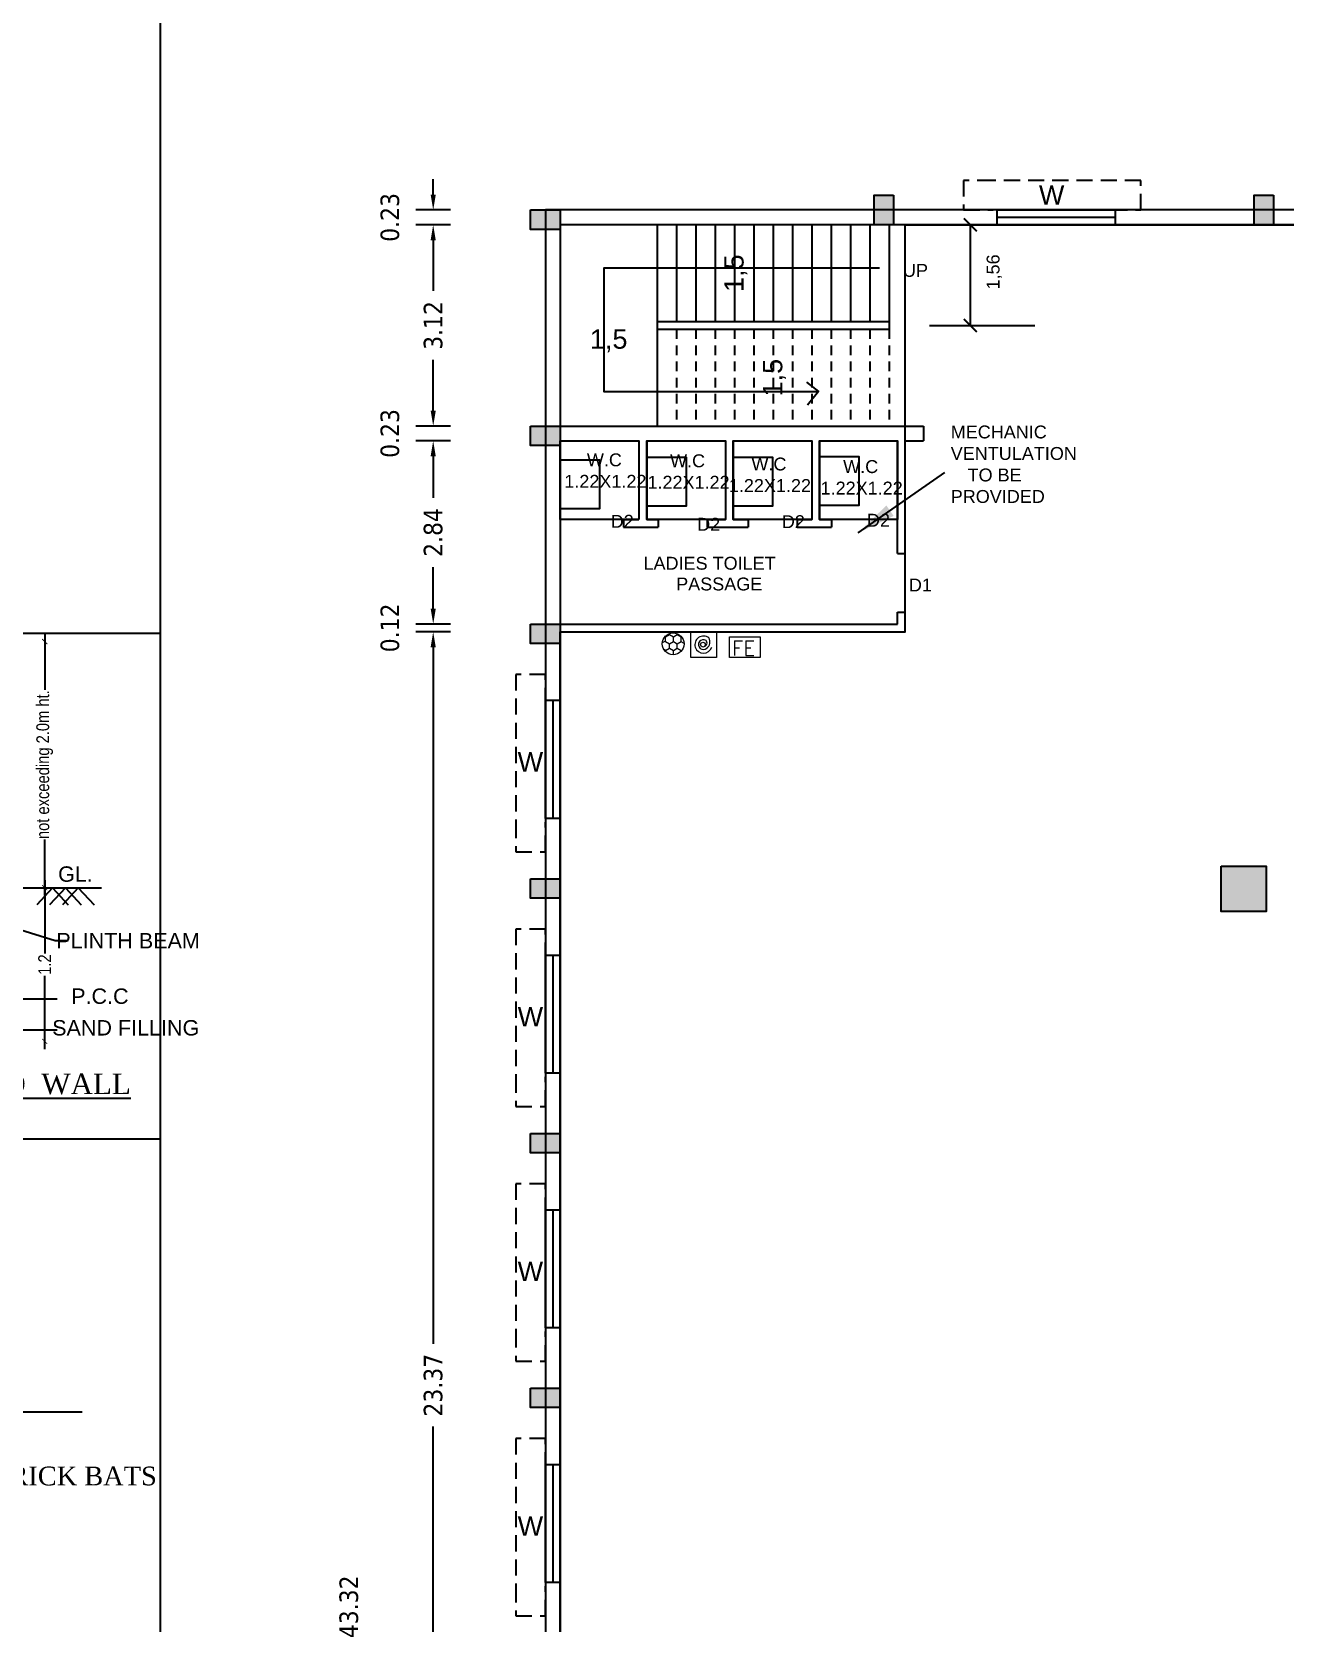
# Model space of a CAD drawing. Header units: metres. Extents: x 2292 to 2697, y 2134 to 2248.
# Drawn here: x 2505.64 to 2525.07, y 2167.69 to 2192.37 of the extents above; entities that cross this region are included whole.
import ezdxf

# ---------------------------------------------------------------- set-up
doc = ezdxf.new("R2010")
doc.units = ezdxf.units.M
doc.linetypes.add('DASHED', pattern=[0.75, 0.5, -0.25])
for name, color, linetype in [('BLK_1_COVERED_AREA', 140, 'Continuous'), ('BLK_1_FLR_1_EXIT_WIDTH_DOOR', 2, 'Continuous'), ('BLK_1_FLR_1_REGULAR_ROOM_1', 4, 'Continuous'), ('BLK_1_FLR_1_WASH', 60, 'Continuous'), ('BLK_1_FLR_1_WATER_CLOSET', 213, 'Continuous'), ('TOILET_VENTILATION', 6, 'Continuous'), ('WORKSHOP_AREA', 121, 'Continuous')]:
    doc.layers.add(name, color=color, linetype=linetype)
doc.layers.add('BLK_1_FLR_1_BLT_UP_AREA', color=45, linetype='Continuous', plot=False)
doc.styles.add('00', font='romantic.ttf')
doc.styles.add('CODE', font='tahoma.ttf')
doc.styles.add('DIM', font='swissc.ttf')
doc.styles.add('RD', font='swissel.ttf')
doc.styles.add('rt', font='times.ttf')
doc.styles.add('Schedule', font='romans.shx')
doc.styles.get("Standard").update_dxf_attribs({"font": 'arial.ttf'})
doc.dimstyles.new('Din', dxfattribs={"dimscale": 0, "dimtxt": 0.25, "dimasz": 0.1, "dimexe": 0.15, "dimexo": 0.15, "dimgap": 0.03, "dimtad": 0, "dimzin": 0, "dimdsep": 46, "dimtxsty": 'DIM', "dimblk": 'ARCHTICK', "dimcen": 0.09, "dimdle": 0.15, "dimse1": 1, "dimse2": 1, "dimclrd": 256, "dimclre": 256, "dimclrt": 7, "dimadec": 0, "dimazin": 3, "dimtfac": 1, "dimtofl": 0, "dimtmove": 1, "dimatfit": 3, "dimfxl": 0, "dimtolj": 1, "dimtzin": 0, "dimarcsym": 0})
doc.dimstyles.new('ISO-25', dxfattribs={"dimtxt": 0.5, "dimasz": 2.5, "dimexe": 1, "dimexo": 0.625, "dimtad": 1, "dimtxsty": 'Standard', "dimcen": 2.5, "dimadec": 0, "dimazin": 0, "dimtfac": 1, "dimtmove": 0, "dimatfit": 3, "dimfxl": 0, "dimarcsym": 0})
doc.dimstyles.get("Standard").update_dxf_attribs({"dimtxt": 0.18, "dimasz": 0.18, "dimexe": 0.18, "dimexo": 0.0625, "dimgap": 0.09, "dimtad": 0, "dimtih": 1, "dimtoh": 1, "dimdec": 4, "dimzin": 0, "dimdsep": 46, "dimtxsty": 'Standard', "dimcen": 0.09, "dimadec": 0, "dimazin": 0, "dimtfac": 1, "dimtdec": 4, "dimtofl": 0, "dimtmove": 0, "dimatfit": 3, "dimfxl": 0, "dimtolj": 1, "dimtzin": 0, "dimarcsym": 0})

# ---------------------------------------------------------------- blocks, each defined once
blk = doc.blocks.new('*D404')
at = {"layer": 'Defpoints', "color": 0}
for p in [(2517.132, 2189.378), (2516.832, 2187.878), (2517.132, 2187.878)]:
    blk.add_point(p, dxfattribs=at)
at = {"color": 0, "insert": (2516.552, 2188.628), "char_height": 0.3, "attachment_point": 5, "rotation": 90}
blk.add_mtext('1,5', dxfattribs=at)
blk = doc.blocks.new('_ArchTick')
at = {"color": 0, "linetype": 'ByBlock', "const_width": 0.15}
blk.add_lwpolyline([(-0.5, -0.5), (0.5, 0.5)], dxfattribs=at)
blk = doc.blocks.new('*D405')
at = {"layer": 'Defpoints', "color": 0, "linetype": 'DASHED', "ltscale": 0.3}
for p in [(2517.432, 2187.758), (2517.432, 2187.758), (2517.432, 2186.258)]:
    blk.add_point(p, dxfattribs=at)
at = {"color": 0, "linetype": 'DASHED', "ltscale": 0.3, "insert": (2517.152, 2187.008), "char_height": 0.3, "attachment_point": 5, "rotation": 90}
blk.add_mtext('1,5', dxfattribs=at)
blk = doc.blocks.new('*D406')
at = {"layer": 'Defpoints', "color": 0}
for p in [(2513.832, 2187.299), (2513.832, 2187.291), (2515.332, 2187.291)]:
    blk.add_point(p, dxfattribs=at)
at = {"color": 0, "insert": (2514.582, 2187.579), "char_height": 0.3, "attachment_point": 5}
blk.add_mtext('1,5', dxfattribs=at)
blk = doc.blocks.new('A$C3F6E631D')
at = {"lineweight": 9}
for p, q in [((0, 0.885), (0.902, 0.885)), ((0, 0), (0, 0.885)), ((0.902, 0.885), (0.902, 0)), ((0.902, 0), (0, 0))]:
    blk.add_line(p, q, dxfattribs=at)
blk.add_circle((0.448, 0.466), 0.0817, dxfattribs=at)
for centre, radius, start, end in [((0.448, 0.447), 0.299, 321.4372, 253.2573), ((0.449, 0.447), 0.174, 329.1263, 222.2936), ((0.543, 0.517), 0.292, 219.9012, 298.5281), ((0.509, 0.459), 0.135, 195.9931, 311.1342)]:
    blk.add_arc(centre, radius, start, end, dxfattribs=at)
blk = doc.blocks.new('A$C453E5C48')
at = {"linetype": 'ByBlock', "lineweight": 9}
for p, q in [((0, 0.489), (0.639, 0.489)), ((0, 0.063), (0, 0.489)), ((0.639, 0.489), (0.639, 0.063)), ((0.639, 0.063), (0, 0.063))]:
    blk.add_line(p, q, dxfattribs=at)
at = {"lineweight": 9, "style": 'Schedule'}
blk.add_text('FE', height=0.3048, dxfattribs=at).set_placement((0.051, 0.103))
blk = doc.blocks.new('A$C57323508')
at = {"lineweight": 9}
for p, q in [((0.134, 0.647), (0.158, 0.647)), ((0.213, 0.509), (0.134, 0.647)), ((0.158, 0.647), (0.181, 0.687)), ((0.372, 0.509), (0.451, 0.647)), ((0.475, 0.647), (0.41, 0.759)), ((0.475, 0.647), (0.634, 0.647)), ((0.689, 0.509), (0.61, 0.647)), ((0.634, 0.647), (0.648, 0.671)), ((0, 0.372), (0.134, 0.372)), ((0.126, 0.097), (0.134, 0.097)), ((0.134, 0.372), (0.213, 0.509)), ((0.213, 0.234), (0.134, 0.372)), ((0.134, 0.097), (0.213, 0.234)), ((0.141, 0.084), (0.134, 0.097)), ((0.213, 0.509), (0.372, 0.509)), ((0.213, 0.234), (0.372, 0.234)), ((0.451, 0.372), (0.372, 0.509)), ((0.372, 0.234), (0.451, 0.372)), ((0.451, 0.097), (0.372, 0.234)), ((0.396, 0), (0.451, 0.097)), ((0.451, 0.372), (0.61, 0.372)), ((0.451, 0.097), (0.61, 0.097)), ((0.61, 0.372), (0.689, 0.509)), ((0.689, 0.234), (0.61, 0.372)), ((0.61, 0.097), (0.689, 0.234)), ((0.618, 0.084), (0.61, 0.097)), ((0.689, 0.509), (0.737, 0.509)), ((0.689, 0.234), (0.73, 0.234))]:
    blk.add_line(p, q, dxfattribs=at)
blk.add_circle((0.38, 0.38), 0.38, dxfattribs=at)
blk = doc.blocks.new('*D429')
at = {"lineweight": -2}
for p, q in [((2512.13, 2183.068), (2511.593, 2183.068)), ((2512.13, 2159.703), (2511.593, 2159.703))]:
    blk.add_line(p, q, dxfattribs=at)
for p, q in [((2511.861, 2182.828), (2511.861, 2172.028)), ((2511.861, 2159.943), (2511.861, 2170.743))]:
    blk.add_line(p, q)
for points in [[(2511.821, 2182.828), (2511.901, 2182.828), (2511.861, 2183.068)], [(2511.821, 2159.943), (2511.901, 2159.943), (2511.861, 2159.703)]]:
    blk.add_solid(points)
at = {"layer": 'Defpoints', "color": 0}
for p in [(2511.861, 2183.068), (2513.832, 2183.068), (2513.832, 2159.703)]:
    blk.add_point(p, dxfattribs=at)
at = {"insert": (2511.861, 2171.385), "char_height": 0.288, "attachment_point": 5, "rotation": 90, "style": 'CODE'}
blk.add_mtext('\\A1;23.37', dxfattribs=at)
blk = doc.blocks.new('*D430')
for p, q in [((2511.861, 2183.428), (2511.861, 2183.668)), ((2511.861, 2182.828), (2511.861, 2182.588))]:
    blk.add_line(p, q)
at = {"lineweight": -2}
for p, q in [((2512.13, 2183.188), (2511.593, 2183.188)), ((2512.13, 2183.068), (2511.593, 2183.068))]:
    blk.add_line(p, q, dxfattribs=at)
for points in [[(2511.821, 2183.428), (2511.901, 2183.428), (2511.861, 2183.188)], [(2511.821, 2182.828), (2511.901, 2182.828), (2511.861, 2183.068)]]:
    blk.add_solid(points)
at = {"layer": 'Defpoints', "color": 0}
for p in [(2511.861, 2183.188), (2513.832, 2183.188), (2513.832, 2183.068)]:
    blk.add_point(p, dxfattribs=at)
at = {"insert": (2511.191, 2183.128), "char_height": 0.288, "attachment_point": 5, "rotation": 90, "style": 'CODE'}
blk.add_mtext('\\A1;0.12', dxfattribs=at)
blk = doc.blocks.new('*D431')
at = {"lineweight": -2}
for p, q in [((2512.13, 2186.028), (2511.593, 2186.028)), ((2512.13, 2183.188), (2511.593, 2183.188))]:
    blk.add_line(p, q, dxfattribs=at)
for p, q in [((2511.861, 2185.788), (2511.861, 2185.145)), ((2511.861, 2183.428), (2511.861, 2184.071))]:
    blk.add_line(p, q)
for points in [[(2511.821, 2185.788), (2511.901, 2185.788), (2511.861, 2186.028)], [(2511.821, 2183.428), (2511.901, 2183.428), (2511.861, 2183.188)]]:
    blk.add_solid(points)
at = {"layer": 'Defpoints', "color": 0}
for p in [(2511.861, 2186.028), (2513.832, 2186.028), (2513.832, 2183.188)]:
    blk.add_point(p, dxfattribs=at)
at = {"insert": (2511.861, 2184.608), "char_height": 0.288, "attachment_point": 5, "rotation": 90, "style": 'CODE'}
blk.add_mtext('\\A1;2.84', dxfattribs=at)
blk = doc.blocks.new('*D432')
for p, q in [((2511.861, 2186.498), (2511.861, 2186.738)), ((2511.861, 2185.788), (2511.861, 2185.548))]:
    blk.add_line(p, q)
at = {"lineweight": -2}
for p, q in [((2512.13, 2186.258), (2511.593, 2186.258)), ((2512.13, 2186.028), (2511.593, 2186.028))]:
    blk.add_line(p, q, dxfattribs=at)
for points in [[(2511.821, 2186.498), (2511.901, 2186.498), (2511.861, 2186.258)], [(2511.821, 2185.788), (2511.901, 2185.788), (2511.861, 2186.028)]]:
    blk.add_solid(points)
at = {"layer": 'Defpoints', "color": 0}
for p in [(2511.861, 2186.258), (2513.832, 2186.258), (2513.832, 2186.028)]:
    blk.add_point(p, dxfattribs=at)
at = {"insert": (2511.191, 2186.143), "char_height": 0.288, "attachment_point": 5, "rotation": 90, "style": 'CODE'}
blk.add_mtext('\\A1;0.23', dxfattribs=at)
blk = doc.blocks.new('*D433')
at = {"lineweight": -2}
for p, q in [((2512.13, 2189.378), (2511.593, 2189.378)), ((2512.13, 2186.258), (2511.593, 2186.258))]:
    blk.add_line(p, q, dxfattribs=at)
for p, q in [((2511.861, 2189.138), (2511.861, 2188.352)), ((2511.861, 2186.498), (2511.861, 2187.284))]:
    blk.add_line(p, q)
for points in [[(2511.821, 2189.138), (2511.901, 2189.138), (2511.861, 2189.378)], [(2511.821, 2186.498), (2511.901, 2186.498), (2511.861, 2186.258)]]:
    blk.add_solid(points)
at = {"layer": 'Defpoints', "color": 0}
for p in [(2511.861, 2189.378), (2513.832, 2189.378), (2513.832, 2186.258)]:
    blk.add_point(p, dxfattribs=at)
at = {"insert": (2511.861, 2187.818), "char_height": 0.288, "attachment_point": 5, "rotation": 90, "style": 'CODE'}
blk.add_mtext('\\A1;3.12', dxfattribs=at)
blk = doc.blocks.new('*D434')
for p, q in [((2511.861, 2189.848), (2511.861, 2190.088)), ((2511.861, 2189.138), (2511.861, 2188.898))]:
    blk.add_line(p, q)
at = {"lineweight": -2}
for p, q in [((2512.13, 2189.608), (2511.593, 2189.608)), ((2512.13, 2189.378), (2511.593, 2189.378))]:
    blk.add_line(p, q, dxfattribs=at)
for points in [[(2511.821, 2189.848), (2511.901, 2189.848), (2511.861, 2189.608)], [(2511.821, 2189.138), (2511.901, 2189.138), (2511.861, 2189.378)]]:
    blk.add_solid(points)
at = {"layer": 'Defpoints', "color": 0}
for p in [(2511.861, 2189.608), (2513.832, 2189.608), (2513.832, 2189.378)]:
    blk.add_point(p, dxfattribs=at)
at = {"insert": (2511.191, 2189.493), "char_height": 0.288, "attachment_point": 5, "rotation": 90, "style": 'CODE'}
blk.add_mtext('\\A1;0.23', dxfattribs=at)
blk = doc.blocks.new('*D435')
at = {"layer": 'Defpoints', "color": 0}
for p in [(2513.832, 2189.608), (2510.554, 2146.288), (2513.832, 2146.288)]:
    blk.add_point(p, dxfattribs=at)
at = {"insert": (2510.554, 2167.948), "char_height": 0.288, "attachment_point": 5, "rotation": 90, "style": 'CODE'}
blk.add_mtext('\\A1;43.32', dxfattribs=at)
blk = doc.blocks.new('*D176')
at = {"lineweight": -2}
for p, q in [((4.978, 9.84), (4.978, 8.747)), ((4.978, 4.746), (4.978, 5.839))]:
    blk.add_line(p, q, dxfattribs=at)
at = {"layer": 'Defpoints', "color": 0}
for p in [(3.904, 9.69), (4.978, 9.69), (3.904, 4.896)]:
    blk.add_point(p, dxfattribs=at)
at = {"lineweight": -2, "xscale": 0.1, "yscale": 0.1, "zscale": 0.1}
for p, rotation in [((4.978, 9.69), 90), ((4.978, 4.896), 270)]:
    blk.add_blockref('_ArchTick', p, dxfattribs=dict(at, rotation=rotation))
at = {"color": 7, "insert": (4.978, 7.293), "char_height": 0.25, "attachment_point": 5, "rotation": 90, "style": 'DIM'}
blk.add_mtext('\\A1;not exceeding 2.0m ht.', dxfattribs=at)
blk = doc.blocks.new('*D177')
at = {"lineweight": -2}
for p, q in [((4.978, 5.046), (4.978, 3.616)), ((4.978, 1.754), (4.978, 3.183))]:
    blk.add_line(p, q, dxfattribs=at)
at = {"layer": 'Defpoints', "color": 0}
for p in [(4.392, 4.896), (4.978, 4.896), (4.392, 1.904)]:
    blk.add_point(p, dxfattribs=at)
at = {"lineweight": -2, "xscale": 0.1, "yscale": 0.1, "zscale": 0.1}
for p, rotation in [((4.978, 4.896), 90), ((4.978, 1.904), 270)]:
    blk.add_blockref('_ArchTick', p, dxfattribs=dict(at, rotation=rotation))
at = {"color": 7, "insert": (4.978, 3.4), "char_height": 0.25, "attachment_point": 5, "rotation": 90, "style": 'DIM'}
blk.add_mtext('\\A1;1.2', dxfattribs=at)
blk = doc.blocks.new('*D178')
at = {"lineweight": -2}
for p, q in [((1.26, 1.633), (2.375, 1.633)), ((4.054, 1.633), (2.939, 1.633))]:
    blk.add_line(p, q, dxfattribs=at)
at = {"layer": 'Defpoints', "color": 0}
for p in [(1.41, 2.124), (3.904, 2.124), (1.41, 1.633)]:
    blk.add_point(p, dxfattribs=at)
at = {"lineweight": -2, "xscale": 0.1, "yscale": 0.1, "zscale": 0.1, "rotation": 180}
blk.add_blockref('_ArchTick', (1.41, 1.633), dxfattribs=at)
at = {"lineweight": -2, "xscale": 0.1, "yscale": 0.1, "zscale": 0.1}
blk.add_blockref('_ArchTick', (3.904, 1.633), dxfattribs=at)
at = {"color": 7, "insert": (2.657, 1.633), "char_height": 0.25, "attachment_point": 5, "style": 'DIM'}
blk.add_mtext('\\A1;0.91', dxfattribs=at)
blk = doc.blocks.new('*D502')
at = {"layer": 'BLK_1_FLR_1_EXIT_WIDTH_DOOR', "color": 0, "lineweight": -2}
for p, q in [((2519.557, 2189.378), (2521.19, 2189.378)), ((2520.19, 2187.818), (2520.19, 2189.378)), ((2519.557, 2187.818), (2521.19, 2187.818))]:
    blk.add_line(p, q, dxfattribs=at)
at = {"layer": 'Defpoints', "color": 0}
for p in [(2518.932, 2189.378), (2520.19, 2189.378), (2518.932, 2187.818)]:
    blk.add_point(p, dxfattribs=at)
at = {"layer": 'BLK_1_FLR_1_EXIT_WIDTH_DOOR', "color": 0, "lineweight": -2, "xscale": 0.2, "yscale": 0.2, "zscale": 0.2}
for p, rotation in [((2520.19, 2189.378), 90), ((2520.19, 2187.818), 270)]:
    blk.add_blockref('_ArchTick', p, dxfattribs=dict(at, rotation=rotation))
at = {"layer": 'BLK_1_FLR_1_EXIT_WIDTH_DOOR', "color": 0, "insert": (2520.561, 2188.648), "char_height": 0.2, "attachment_point": 5, "rotation": 90}
blk.add_mtext('1,56', dxfattribs=at)
blk = doc.blocks.new('A$C24B026FE')
h = blk.add_hatch()
h.set_pattern_fill('AR-SAND', color=0, scale=0.02)
h.set_pattern_definition([(37.5, (-99.469444, -36.216955), (-0.001259867, 0.038536475), [0, -0.0304, 0, -0.034, 0, -0.0325]), (7.5, (-99.469444, -36.216955), (0.035395534, 0.056442921), [0, -0.0164, 0, -0.0274, 0, -0.0105]), (327.5, (-99.494044, -36.216955), (0.062282837, 0.000113181), [0, -0.01, 0, -0.036, 0, -0.047]), (317.5, (-99.494044, -36.216955), (0.060122532, 0.01755351), [0, -0.005, 0, -0.0236, 0, -0.027])])
h.paths.add_polyline_path([(2.899, 2.334), (1.899, 2.334), (1.899, 2.099), (2.899, 2.099)])
h = blk.add_hatch()
h.set_pattern_fill('GRAVEL', color=0, scale=0.5)
h.set_pattern_definition([(228.012788, (-99.109444, -35.716955), (-4, -4.5), [0.067268, -6.659544]), (184.96974, (-99.154444, -35.766955), (6, 0.5), [0.115434, -11.4279624]), (132.510447, (-99.269444, -35.776955), (5, -5.5), [0.081394, -8.0580163]), (267.27369, (-99.464444, -35.901955), (0.5, 10), [0.105119, -10.406779]), (292.833654, (-99.469444, -36.006955), (-2.5, 6), [0.1030775, -10.2046866]), (357.27369, (-99.429444, -36.101955), (-10, 0.5), [0.105119, -10.406779]), (37.69424, (-99.324444, -36.106955), (-6.5, -5), [0.1390145, -13.7624243]), (72.255328, (-99.214444, -36.021955), (3.5, 11), [0.131244, -12.9931607]), (121.429566, (-99.174444, -35.896955), (-4, 6.5), [0.105475, -10.4420366]), (175.23636, (-99.229444, -35.806955), (5.5, -0.5), [0.120416, -5.9003813]), (222.397438, (-99.349444, -35.796955), (-6, -5.5), [0.155724, -15.4166875]), (138.814075, (-98.969444, -35.906955), (-3.5, 3), [0.0531505, -5.2619224]), (171.469234, (-99.009444, -35.871955), (6.5, -1), [0.1011185, -10.0107557]), (225, (-99.10944, -35.85696), (-1e-16, -0.5), [0.0707105, -0.6363963]), (203.19859, (-99.144444, -35.796955), (2.5, 1), [0.038079, -3.7698076]), (291.80141, (-99.17944, -35.81196), (-0.5, 1.5), [0.0538515, -2.638731]), (30.96376, (-99.15944, -35.861955), (1.5, 1), [0.0874645, -2.8280114]), (161.56505, (-99.08444, -35.81696), (1, -0.5), [0.0632455, -1.5178933]), (16.38954, (-99.469444, -35.811955), (5, 1.5), [0.0886, -8.7714226]), (70.346176, (-99.384444, -35.786955), (-2, -5.5), [0.0743305, -7.3587039]), (293.19859, (-99.084444, -35.716955), (-1, 2.5), [0.0761575, -3.731729]), (343.61046, (-99.054444, -35.786955), (-5, 1.5), [0.0886, -8.7714226]), (339.443955, (-99.469444, -36.121955), (-2.5, 1), [0.08544, -4.1865619]), (294.77514, (-99.389444, -36.151955), (-2.5, 5.5), [0.071589, -7.0873215]), (66.80141, (-99.079444, -36.216955), (1, 2.5), [0.0761575, -3.731729]), (17.354025, (-99.049444, -36.146955), (-6.5, -2), [0.0838155, -8.2977118]), (69.443955, (-99.324444, -36.216955), (-1, -2.5), [0.04272, -4.2292819]), (101.30993, (-99.10944, -36.21696), (-0.5, 2), [0.025495, -2.5240148]), (165.96376, (-99.11444, -36.19196), (1.5, -0.5), [0.1030775, -1.9584753]), (186.009006, (-99.214444, -36.166955), (5, 0.5), [0.095525, -9.4569616]), (303.69007, (-99.15944, -35.90696), (-0.5, 1), [0.072111, -1.7306646]), (353.157227, (-99.119444, -35.966955), (8.5, -1), [0.125897, -12.4637813]), (60.945396, (-98.994444, -35.981955), (-2, -3.5), [0.051478, -5.096337]), (90, (-98.96944, -35.93696), (-0.5, 0.5), [0.03, -0.47]), (120.256437, (-99.224444, -36.151955), (2, -3.5), [0.069462, -6.87676]), (48.012788, (-99.259444, -36.091955), (4, 4.5), [0.134536, -6.592276]), (0, (-99.16944, -35.99196), (0.5, 0.5), [0.13, -0.37]), (325.304846, (-99.039444, -35.991955), (5, -3.5), [0.079057, -7.8266372]), (254.054604, (-98.974444, -36.036955), (-0.5, -2), [0.072801, -3.567254]), (207.645975, (-98.994444, -36.106955), (-9.5, -5), [0.1185325, -11.734737]), (175.426079, (-99.099444, -36.161955), (-6.5, 0.5), [0.1253995, -12.4145367])])
h.paths.add_polyline_path([(2.899, 2.099), (1.899, 2.099), (1.899, 0.834), (2.899, 0.834)])
at = {"color": 0}
for p, q in [((0.545, 2.334), (1.925, 2.334)), ((0.937, 2.215), (0.831, 2.334)), ((0.98, 2.215), (0.875, 2.334)), ((2.878, 2.334), (1.92, 2.334)), ((2.878, 2.334), (4.258, 2.334)), ((1.899, 2.099), (2.899, 2.099))]:
    blk.add_line(p, q, dxfattribs=at)
at = {"lineweight": 5}
blk.add_lwpolyline([(4.882, 0), (0, 0), (0, 4.512), (4.882, 4.512)], close=True, dxfattribs=at)
at = {"color": 0}
blk.add_lwpolyline([(1.899, 0.834), (2.899, 0.834), (2.899, 2.334), (1.899, 2.334)], close=True, dxfattribs=at)
at = {"color": 0, "style": '00'}
for s, p in [('DETAILED PLAN OF ', (0.233, 4.025)), ('RAINWATER ', (0.232, 3.708)), ('PERCULATION ', (0.222, 3.323)), ('PEBBLE  BED', (0.233, 2.976))]:
    blk.add_text(s, height=0.22, dxfattribs=at).set_placement(p)
at = {"color": 0, "char_height": 0.15, "width": 2.53027, "attachment_point": 1, "style": '00'}
for s, insert in [('\\A1;SAND', (2.791, 3.129)), ('{\\fRomantic|b0|i0|c2|p2;BRICK BATS}', (3.527, 1.897))]:
    blk.add_mtext(s, dxfattribs=dict(at, insert=insert))
at = {"color": 0, "insert": (0.6, 2.611), "char_height": 0.2179, "width": 2.53027, "attachment_point": 1}
blk.add_mtext('{\\fRomantic|b0|i0|c2|p2;G.L.}', dxfattribs=at)
at = {"color": 0, "insert": (1.252, 0.165), "char_height": 0.18, "width": 5.67971, "attachment_point": 1, "rotation": 90, "style": '00'}
blk.add_mtext('SAND FILLING', dxfattribs=at)
at = {"color": 0}
for points, override in [([(2.701, 2.136), (2.701, 2.615), (2.701, 2.879)], {"dimscale": 1, "dimasz": 0.1, "dimtad": 0}), ([(2.717, 1.601), (3.521, 1.601)], {"dimscale": 1, "dimgap": 0.09, "dimtad": 0})]:
    blk.add_leader(points, dimstyle='Standard', override=override, dxfattribs=at)
blk = doc.blocks.new('A$C617C5F09')
h = blk.add_hatch()
h.set_pattern_fill('ANSI32', color=0, scale=0.997397, style=0)
h.set_pattern_definition([(45, (-45.0813, 3.8297), (-0.2644747, 0.2644747), []), (45, (-44.90497, 3.8297), (-0.2644747, 0.2644747), [])])
h.paths.add_polyline_path([(3.904, 9.69), (3.156, 9.69), (3.156, 4.896), (3.904, 4.896)])
h = blk.add_hatch()
h.set_pattern_fill('AR-CONC', color=0, scale=0.083116, style=0)
h.set_pattern_definition([(50, (-61.83306, 2.3499), (0.5961608, -0.0521573), [0.0623373, -0.68571]), (355, (-61.83306, 2.3499), (-0.115325, 0.625195), [0.04987, -0.548568]), (100.4514, (-61.7834, 2.34557), (0.480836, 0.573037), [0.0529785, -0.582764]), (46.1842, (-61.83306, 2.51615), (0.887052, -0.1375734), [0.093506, -1.028565]), (96.6356, (-61.7591, 2.5047), (0.776858, 0.809652), [0.079468, -0.874146]), (351.1842, (-61.8331, 2.51615), (0.776857, 0.809652), [0.074805, -0.822852]), (21, (-61.74994, 2.4746), (0.4961276, -0.3346423), [0.0623373, -0.68571]), (326, (-61.74994, 2.4746), (0.202235, 0.6027185), [0.04987, -0.548568]), (71.4514, (-61.7086, 2.4467), (0.6983627, 0.2680757), [0.0529785, -0.582764]), (37.5, (-61.83306, 2.34991), (0.0101068, 0.27668935), [0, -0.5419189, 0, -0.5568798, 0, -0.550646]), (7.5, (-61.83306, 2.3499), (0.2186539, 0.3278208), [0, -0.3175046, 0, -0.5294514, 0, -0.2098689]), (327.5, (-62.0184, 2.34991), (0.4436939, -0.0187468), [0, -0.207791, 0, -0.6483078, 0, -0.8602546]), (317.5, (-62.10152, 2.3499), (0.4847233, 0.0832036), [0, -0.2701283, 0, -0.430543, 0, -0.6109055])])
h.paths.add_polyline_path([(1.41, 2.901), (1.41, 2.402), (3.904, 2.402), (3.904, 2.901)])
h = blk.add_hatch()
h.set_pattern_fill('AR-SAND', color=0, scale=0.083116, style=0)
h.set_pattern_definition([(37.5, (-61.83306, 2.34991), (-0.00523578, 0.16015063), [0, -0.1263369, 0, -0.14129786, 0, -0.13506413]), (7.5, (-61.83306, 2.34991), (0.14709745, 0.2345666), [0, -0.06815544, 0, -0.11386945, 0, -0.0436361]), (327.5, (-61.93529, 2.34991), (0.25883622, 0.00047036), [0, -0.0415582, 0, -0.1496095, 0, -0.1953235]), (317.5, (-61.9353, 2.34991), (0.2498584, 0.0729492), [0, -0.0207791, 0, -0.09807734, 0, -0.11220712])])
h.paths.add_polyline_path([(1.41, 2.402), (1.41, 1.904), (3.904, 1.904), (3.904, 2.402)])
at = {"color": 0}
for p, q in [((3.156, 3.866), (3.156, 9.69)), ((3.156, 9.69), (3.904, 9.69)), ((3.904, 4.896), (3.904, 9.69)), ((3.311, 7.781), (2.591, 7.781)), ((1.762, 4.896), (1.454, 4.562)), ((1.617, 4.896), (3.156, 4.896)), ((2.013, 4.896), (1.705, 4.562)), ((1.762, 4.896), (2.071, 4.562)), ((2.263, 4.896), (1.955, 4.562)), ((2.013, 4.896), (2.321, 4.562)), ((2.263, 4.896), (2.571, 4.562)), ((3.904, 4.896), (3.156, 4.023)), ((3.156, 4.896), (3.904, 4.023)), ((3.156, 4.896), (3.904, 4.896)), ((3.904, 1.904), (3.904, 4.896)), ((3.904, 4.896), (6.086, 4.896)), ((5.13, 4.896), (4.822, 4.562)), ((5.381, 4.896), (5.072, 4.562)), ((5.13, 4.896), (5.438, 4.562)), ((5.631, 4.896), (5.323, 4.562)), ((5.381, 4.896), (5.689, 4.562)), ((5.631, 4.896), (5.939, 4.562)), ((3.833, 4.286), (5.182, 3.868)), ((3.156, 3.866), (1.909, 3.4)), ((3.156, 4.023), (3.904, 4.023)), ((5.182, 3.868), (5.432, 3.868)), ((1.909, 3.4), (1.909, 2.901)), ((1.41, 2.901), (3.904, 2.901)), ((1.41, 2.901), (1.41, 1.904)), ((3.748, 2.735), (5.223, 2.735)), ((1.41, 2.402), (3.904, 2.402)), ((1.41, 1.904), (3.904, 1.904)), ((3.748, 2.132), (5.223, 2.132))]:
    blk.add_line(p, q, dxfattribs=at)
blk.add_lwpolyline([(0, 9.854), (7.226, 9.854), (7.226, 0), (0, 0)], close=True, dxfattribs=at)
for points in [[(3.311, 7.823), (3.311, 7.739), (3.56, 7.781)], [(3.821, 4.246), (3.846, 4.325), (3.595, 4.359)], [(3.748, 2.693), (3.748, 2.776), (3.498, 2.735)], [(3.748, 2.09), (3.748, 2.174), (3.498, 2.132)]]:
    blk.add_solid(points, dxfattribs=at)
at = {"color": 0, "style": 'RD'}
blk.add_text('BRICK WALL', height=0.3, rotation=90, dxfattribs=at).set_placement((2.573, 6.251))
at = {"color": 0}
for s, height, style, p in [('GL.', 0.3, 'RD', (1.812, 5.013)), ('GL.', 0.3, 'RD', (5.239, 5.013)), ('PLINTH BEAM', 0.3, 'RD', (5.205, 3.716)), ('P.C.C', 0.3, 'RD', (5.494, 2.636)), ('SAND FILLING', 0.3, 'RD', (5.124, 2.02)), ('%%UCOMPOUND  WALL', 0.4, 'rt', (1.152, 0.878)), ('%%UDETAIL', 0.4, 'rt', (2.333, 0.215))]:
    blk.add_text(s, height=height, dxfattribs=dict(at, style=style)).set_placement(p)
for base, p1, p2, text, picture, middle in [((4.978, 9.69), (3.904, 4.896), (3.904, 9.69), 'not exceeding 2.0m ht.', '*D176', (4.978, 7.293)), ((4.978, 4.896), (4.392, 1.904), (4.392, 4.896), '1.2', '*D177', (4.978, 3.4))]:
    dim = blk.add_linear_dim(base=base, p1=p1, p2=p2, angle=90, text=text, dimstyle='Din', override={"dimscale": 1, "dimpost": '\\X'}, dxfattribs=at)
    dim.commit()
    dim.dimension.update_dxf_attribs({"geometry": picture, "text_midpoint": middle})
dim = blk.add_linear_dim(base=(1.41, 1.633), p1=(3.904, 2.124), p2=(1.41, 2.124), text='0.91', dimstyle='Din', override={"dimscale": 1, "dimpost": '\\X'}, dxfattribs=at)
dim.commit()
dim.dimension.update_dxf_attribs({"geometry": '*D178', "text_midpoint": (2.657, 1.633)})

msp = doc.modelspace()

# ---------------------------------------------------------------- hatches: boundary and pattern name
h = msp.add_hatch(color=256)
h.dxf.hatch_style = 1
h.paths.add_polyline_path([(2518.99681, 2189.83798), (2518.69681, 2189.83798), (2518.69681, 2189.37798), (2518.99681, 2189.37798)])
h = msp.add_hatch(color=256)
h.dxf.hatch_style = 1
h.paths.add_polyline_path([(2524.88998, 2189.83798), (2524.58998, 2189.83798), (2524.58998, 2189.37798), (2524.88998, 2189.37798)])
h = msp.add_hatch(color=256)
h.dxf.hatch_style = 1
h.paths.add_polyline_path([(2513.3721, 2189.60798), (2513.3721, 2189.30798), (2513.8321, 2189.30798), (2513.8321, 2189.60798)])
h = msp.add_hatch(color=256)
h.dxf.hatch_style = 1
h.paths.add_polyline_path([(2513.3721, 2186.25798), (2513.3721, 2185.95798), (2513.8321, 2185.95798), (2513.8321, 2186.25798)])
h = msp.add_hatch(color=256)
h.dxf.hatch_style = 1
h.paths.add_polyline_path([(2513.3721, 2183.18798), (2513.3721, 2182.88798), (2513.8321, 2182.88798), (2513.8321, 2183.18798)])
h = msp.add_hatch(color=256)
h.dxf.hatch_style = 1
h.paths.add_polyline_path([(2524.07877, 2178.73169), (2524.77877, 2178.73169), (2524.77877, 2179.43169), (2524.07877, 2179.43169)])
h = msp.add_hatch(color=256)
h.dxf.hatch_style = 1
h.paths.add_polyline_path([(2513.3721, 2179.23798), (2513.3721, 2178.93798), (2513.8321, 2178.93798), (2513.8321, 2179.23798)])
h = msp.add_hatch(color=256)
h.dxf.hatch_style = 1
h.paths.add_polyline_path([(2513.3721, 2175.28798), (2513.3721, 2174.98798), (2513.8321, 2174.98798), (2513.8321, 2175.28798)])
h = msp.add_hatch(color=256)
h.dxf.hatch_style = 1
h.paths.add_polyline_path([(2513.3721, 2171.33798), (2513.3721, 2171.03798), (2513.8321, 2171.03798), (2513.8321, 2171.33798)])

# ---------------------------------------------------------------- linework, layer by layer
for p, q in [((2507.62711, 2242.55212), (2507.62711, 2141.07732)), ((2515.3321, 2189.37798), (2515.3321, 2186.25798)), ((2515.6321, 2189.37798), (2515.6321, 2187.87798)), ((2515.9321, 2189.37798), (2515.9321, 2187.87798)), ((2516.2321, 2189.37798), (2516.2321, 2187.87798)), ((2516.5321, 2189.37798), (2516.5321, 2187.87798)), ((2516.8321, 2189.37798), (2516.8321, 2187.87798)), ((2517.1321, 2189.37798), (2517.1321, 2187.87798)), ((2517.4321, 2189.37798), (2517.4321, 2187.87798)), ((2517.7321, 2189.37798), (2517.7321, 2187.87798)), ((2518.0321, 2189.37798), (2518.0321, 2187.87798)), ((2518.3321, 2189.37798), (2518.3321, 2187.87798)), ((2518.6321, 2189.37798), (2518.6321, 2187.87798)), ((2518.9321, 2189.37798), (2518.9321, 2187.87798)), ((2522.4335, 2189.49298), (2520.6035, 2189.49298)), ((2515.3321, 2187.87798), (2518.9321, 2187.87798)), ((2518.9321, 2187.87798), (2518.9321, 2187.75798)), ((2515.3321, 2187.75798), (2518.9321, 2187.75798)), ((2513.8321, 2186.25798), (2519.4621, 2186.25798)), ((2519.4621, 2186.25798), (2519.4621, 2186.02798)), ((2513.8321, 2186.02798), (2515.0521, 2186.02798)), ((2515.0521, 2186.02798), (2515.0521, 2184.80798)), ((2515.1721, 2186.02798), (2516.3921, 2186.02798)), ((2515.1721, 2186.02798), (2515.1721, 2184.80798)), ((2516.3921, 2186.02798), (2516.3921, 2184.80798)), ((2516.5121, 2186.02798), (2517.7321, 2186.02798)), ((2516.5121, 2186.02798), (2516.5121, 2184.80798)), ((2517.7321, 2186.02798), (2517.7321, 2184.80798)), ((2517.8521, 2186.02798), (2519.0607, 2186.02798)), ((2517.8521, 2186.02798), (2517.8521, 2184.80798)), ((2519.0607, 2184.28202), (2519.0607, 2186.02798)), ((2519.1807, 2186.02798), (2519.4621, 2186.02798)), ((2519.1807, 2184.28202), (2519.1807, 2186.02798)), ((2514.8134, 2184.80798), (2515.0521, 2184.80798)), ((2514.8134, 2184.80798), (2514.8134, 2184.68798)), ((2514.8134, 2184.68798), (2515.34776, 2184.68798)), ((2515.1721, 2184.80798), (2515.34776, 2184.80798)), ((2515.34776, 2184.80798), (2515.34776, 2184.68798)), ((2516.10776, 2184.80798), (2516.3921, 2184.80798)), ((2516.10776, 2184.80798), (2516.10776, 2184.68798)), ((2516.10776, 2184.68798), (2516.74496, 2184.68798)), ((2516.5121, 2184.80798), (2516.74496, 2184.80798)), ((2516.74496, 2184.80798), (2516.74496, 2184.68798)), ((2517.50496, 2184.80798), (2517.7321, 2184.80798)), ((2517.50496, 2184.80798), (2517.50496, 2184.68798)), ((2517.50496, 2184.68798), (2518.03594, 2184.68798)), ((2517.8521, 2184.80798), (2518.03594, 2184.80798)), ((2518.03594, 2184.80798), (2518.03594, 2184.68798)), ((2519.0607, 2184.28202), (2519.1807, 2184.28202)), ((2519.0607, 2183.18798), (2519.0607, 2183.37202)), ((2519.0607, 2183.37202), (2519.1807, 2183.37202)), ((2519.1807, 2183.06798), (2519.1807, 2183.37202)), ((2513.8321, 2183.18798), (2519.0607, 2183.18798)), ((2513.8321, 2183.06798), (2519.1807, 2183.06798)), ((2513.7171, 2182.00477), (2513.7171, 2180.17477)), ((2513.7171, 2178.05477), (2513.7171, 2176.22477)), ((2513.7171, 2174.10477), (2513.7171, 2172.27477)), ((2513.7171, 2170.15477), (2513.7171, 2168.32477))]:
    msp.add_line(p, q)
at = {"linetype": 'DASHED', "ltscale": 0.3}
for p, q in [((2515.6321, 2187.75798), (2515.6321, 2186.25798)), ((2515.9321, 2187.75798), (2515.9321, 2186.25798)), ((2516.2321, 2187.75798), (2516.2321, 2186.25798)), ((2516.5321, 2187.75798), (2516.5321, 2186.25798)), ((2516.8321, 2187.75798), (2516.8321, 2186.25798)), ((2517.1321, 2187.75798), (2517.1321, 2186.25798)), ((2517.4321, 2187.75798), (2517.4321, 2186.25798)), ((2517.7321, 2187.75798), (2517.7321, 2186.25798)), ((2518.0321, 2187.75798), (2518.0321, 2186.25798)), ((2518.3321, 2187.75798), (2518.3321, 2186.25798)), ((2518.6321, 2187.75798), (2518.6321, 2186.25798)), ((2518.9321, 2187.75798), (2518.9321, 2186.25798))]:
    msp.add_line(p, q, dxfattribs=at)
at = {"linetype": 'DASHED', "ltscale": 0.5}
for points in [[(2522.37636, 2189.60798), (2522.83636, 2189.60798), (2522.83636, 2190.06798), (2520.54636, 2190.06798), (2520.08636, 2190.06798), (2520.08636, 2189.60798), (2520.54636, 2189.60798)], [(2513.6021, 2181.94763), (2513.6021, 2182.40763), (2513.1421, 2182.40763), (2513.1421, 2180.11763), (2513.1421, 2179.65763), (2513.6021, 2179.65763), (2513.6021, 2180.11763)], [(2513.6021, 2177.99763), (2513.6021, 2178.45763), (2513.1421, 2178.45763), (2513.1421, 2176.16763), (2513.1421, 2175.70763), (2513.6021, 2175.70763), (2513.6021, 2176.16763)], [(2513.6021, 2174.04763), (2513.6021, 2174.50763), (2513.1421, 2174.50763), (2513.1421, 2172.21763), (2513.1421, 2171.75763), (2513.6021, 2171.75763), (2513.6021, 2172.21763)], [(2513.6021, 2170.09763), (2513.6021, 2170.55763), (2513.1421, 2170.55763), (2513.1421, 2168.26763), (2513.1421, 2167.80763), (2513.6021, 2167.80763), (2513.6021, 2168.26763)]]:
    msp.add_lwpolyline(points, dxfattribs=at)
for points in [[(2518.99681, 2189.83798), (2518.99681, 2189.37798), (2518.69681, 2189.37798), (2518.69681, 2189.83798)], [(2524.88998, 2189.83798), (2524.88998, 2189.37798), (2524.58998, 2189.37798), (2524.58998, 2189.83798)], [(2513.3721, 2189.60798), (2513.8321, 2189.60798), (2513.8321, 2189.30798), (2513.3721, 2189.30798)], [(2520.6035, 2189.60798), (2522.4335, 2189.60798), (2522.4335, 2189.37798), (2520.6035, 2189.37798)], [(2513.3721, 2186.25798), (2513.8321, 2186.25798), (2513.8321, 2185.95798), (2513.3721, 2185.95798)], [(2513.3721, 2183.18798), (2513.8321, 2183.18798), (2513.8321, 2182.88798), (2513.3721, 2182.88798)], [(2513.6021, 2180.17477), (2513.6021, 2182.00477), (2513.8321, 2182.00477), (2513.8321, 2180.17477)], [(2524.07877, 2179.43169), (2524.77877, 2179.43169), (2524.77877, 2178.73169), (2524.07877, 2178.73169)], [(2513.3721, 2179.23798), (2513.8321, 2179.23798), (2513.8321, 2178.93798), (2513.3721, 2178.93798)], [(2513.6021, 2176.22477), (2513.6021, 2178.05477), (2513.8321, 2178.05477), (2513.8321, 2176.22477)], [(2513.3721, 2175.28798), (2513.8321, 2175.28798), (2513.8321, 2174.98798), (2513.3721, 2174.98798)], [(2513.6021, 2172.27477), (2513.6021, 2174.10477), (2513.8321, 2174.10477), (2513.8321, 2172.27477)], [(2513.3721, 2171.33798), (2513.8321, 2171.33798), (2513.8321, 2171.03798), (2513.3721, 2171.03798)], [(2513.6021, 2168.32477), (2513.6021, 2170.15477), (2513.8321, 2170.15477), (2513.8321, 2168.32477)]]:
    msp.add_lwpolyline(points, close=True)
for points in [[(2524.16681, 2146.51798), (2539.63459, 2146.51798), (2553.3721, 2146.51798), (2553.3721, 2189.37798), (2513.8321, 2189.37798), (2513.8321, 2186.25798)], [(2518.78221, 2188.70381), (2514.50899, 2188.70381), (2514.50899, 2186.79546), (2517.83351, 2186.79546)], [(2517.64756, 2186.9399), (2517.83351, 2186.79546), (2517.66677, 2186.58079)], [(2513.8321, 2186.02798), (2513.8321, 2149.48061), (2513.8321, 2146.51798), (2517.5721, 2146.51798), (2518.87681, 2146.51798)]]:
    msp.add_lwpolyline(points)
at = {"layer": 'BLK_1_COVERED_AREA', "color": 140, "ltscale": 0.3}
msp.add_lwpolyline([(2513.6021, 2189.60798), (2513.6021, 2146.28798), (2553.6021, 2146.28798), (2553.6021, 2189.60798)], close=True, dxfattribs=at)
at = {"layer": 'BLK_1_FLR_1_BLT_UP_AREA', "color": 46, "lineweight": -2}
msp.add_lwpolyline([(2513.6021, 2189.60798), (2513.6021, 2146.28798), (2553.6021, 2146.28798), (2553.6021, 2189.60798)], close=True, dxfattribs=at)
at = {"layer": 'BLK_1_FLR_1_REGULAR_ROOM_1', "color": 4}
msp.add_lwpolyline([(2513.8321, 2183.06798), (2519.1807, 2183.06798), (2519.1807, 2189.37798), (2553.3721, 2189.37798), (2553.3721, 2152.52341), (2550.0221, 2152.50061), (2550.0221, 2149.47798), (2544.67349, 2149.47798), (2544.67349, 2146.51798), (2513.8321, 2146.51798), (2513.8321, 2159.47298), (2517.1821, 2159.47298), (2517.1821, 2165.33298), (2513.8321, 2165.33298)], close=True, dxfattribs=at)
at = {"layer": 'BLK_1_FLR_1_WASH', "color": 60}
for points in [[(2513.8321, 2185.73627), (2514.4421, 2185.73627), (2514.4421, 2184.97627), (2513.8321, 2184.97627)], [(2515.1721, 2185.77356), (2515.7821, 2185.77356), (2515.7821, 2185.01356), (2515.1721, 2185.01356)], [(2516.5121, 2185.7777), (2517.1221, 2185.7777), (2517.1221, 2185.0177), (2516.5121, 2185.0177)], [(2517.8521, 2185.78599), (2518.4621, 2185.78599), (2518.4621, 2185.02599), (2517.8521, 2185.02599)]]:
    msp.add_lwpolyline(points, close=True, dxfattribs=at)
at = {"layer": 'BLK_1_FLR_1_WATER_CLOSET', "color": 2}
for points in [[(2515.0521, 2184.80798), (2513.8321, 2184.80798), (2513.8321, 2186.02798), (2515.0521, 2186.02798)], [(2515.1721, 2186.02798), (2516.3921, 2186.02798), (2516.3921, 2184.80798), (2515.1721, 2184.80798)], [(2516.5121, 2186.02798), (2517.7321, 2186.02798), (2517.7321, 2184.80798), (2516.5121, 2184.80798)], [(2517.8521, 2186.02798), (2519.0607, 2186.02798), (2519.0607, 2184.8096), (2517.8521, 2184.8096)]]:
    msp.add_lwpolyline(points, close=True, dxfattribs=at)
at = {"layer": 'TOILET_VENTILATION', "color": 6}
for points in [[(2515.0521, 2184.80798), (2513.8321, 2184.80798), (2513.8321, 2186.02798), (2515.0521, 2186.02798)], [(2516.3921, 2184.80798), (2515.1721, 2184.80798), (2515.1721, 2186.02798), (2516.3921, 2186.02798)], [(2517.7321, 2184.80798), (2516.5121, 2184.80798), (2516.5121, 2186.02798), (2517.7321, 2186.02798)], [(2519.0607, 2184.80798), (2517.8521, 2184.80798), (2517.8521, 2186.02798), (2519.0607, 2186.02798)]]:
    msp.add_lwpolyline(points, close=True, dxfattribs=at)
at = {"layer": 'WORKSHOP_AREA', "color": 121}
msp.add_lwpolyline([(2513.8321, 2183.06798), (2519.1807, 2183.06798), (2519.1807, 2189.37798), (2553.3721, 2189.37798), (2553.3721, 2152.52341), (2550.0221, 2152.50061), (2550.0221, 2149.47798), (2544.67349, 2149.47798), (2544.67349, 2146.51798), (2513.8321, 2146.51798), (2513.8321, 2159.47298), (2517.1821, 2159.47298), (2517.1821, 2165.33298), (2513.8321, 2165.33298)], close=True, dxfattribs=at)

# ---------------------------------------------------------------- block references
at = {"linetype": 'ByBlock'}
for name, p, xscale, yscale, zscale in [('A$C617C5F09', (2501.87157, 2175.19849), 0.7964645112588146, 0.7964645112588146, 0.7964645112588146), ('A$C453E5C48', (2516.45486, 2182.62457), 0.7432596203286609, 0.7432596203286609, 0.7432596203286609), ('A$C24B026FE', (2498.15053, 2166.44045), 1.941069289206073, 1.941069289206073, 1.941069289206073)]:
    msp.add_blockref(name, p, dxfattribs=dict(at, xscale=xscale, yscale=yscale, zscale=zscale))
at = {"linetype": 'ByBlock', "xscale": 0.4459557721971966, "yscale": 0.4459557721971966, "zscale": 0.4459557721971966, "rotation": 90}
for name, p in [('A$C57323508', (2515.75057, 2182.71174)), ('A$C3F6E631D', (2516.25139, 2182.66816, -0.0932))]:
    msp.add_blockref(name, p, dxfattribs=at)

# ---------------------------------------------------------------- texts
at = {"attachment_point": 1}
for s, width, insert, char_height in [('{\\W4.094743; }W', 1.3393217, (2520.77623, 2189.99191), 0.3), ('{\\W6.346421; }UP', 1.3393217, (2518.65277, 2188.77148), 0.2), ('MECHANIC\\PVENTULATION \\P{\\W3.365753; }TO BE \\PPROVIDED', 1.3393217, (2519.88586, 2186.26606), 0.2), ('{\\W5.221641; }W.C\\P{\\W0.711975; }1.22X1.22', 1.3393217, (2513.83861, 2185.83366), 0.2), ('{\\W5.221641; }W.C\\P{\\W0.711975; }1.22X1.22', 1.3393217, (2515.12822, 2185.81915), 0.2), ('{\\W5.221641; }W.C\\P{\\W0.711975; }1.22X1.22', 1.3393217, (2516.39042, 2185.76908), 0.2), ('{\\W5.221641; }W.C\\P{\\W0.711975; }1.22X1.22', 1.3393217, (2517.81289, 2185.72903), 0.2), ('{\\W2.60057; }LADIES TOILET', 2.42721, (2514.92043, 2184.23045), 0.2), ('{\\W7.26753; }PASSAGE', 2.42721, (2515.06446, 2183.90843), 0.2), ('{\\W4.094743; }W', 1.3393217, (2512.69371, 2181.20102), 0.3), ('{\\W4.094743; }W', 1.3393217, (2512.69371, 2177.25102), 0.3), ('{\\W4.094743; }W', 1.3393217, (2512.69371, 2173.30102), 0.3), ('{\\W4.094743; }W', 1.3393217, (2512.69371, 2169.35102), 0.3)]:
    msp.add_mtext_dynamic_manual_height_columns(s, width=width, gutter_width=12.5, heights=[0], dxfattribs=dict(at, insert=insert, char_height=char_height))
note = msp.add_mtext_dynamic_manual_height_columns('D2 \\P{\\W1.93234; }', width=0.3, gutter_width=0, heights=[0.06036, 0], dxfattribs=dict(insert=(2514.31334, 2184.88091), char_height=0.2, attachment_point=1))
for column, words in zip(note.columns.linked_columns, ['{\\W1.93234; }']):
    column.text = words
note = msp.add_mtext_dynamic_manual_height_columns('D2 \\P{\\W1.93234; }', width=0.3, gutter_width=0, heights=[0.06036, 0], dxfattribs=dict(insert=(2515.65413, 2184.8347), char_height=0.2, attachment_point=1))
for column, words in zip(note.columns.linked_columns, ['{\\W1.93234; }']):
    column.text = words
note = msp.add_mtext_dynamic_manual_height_columns('D2 \\P{\\W1.93234; }', width=0.3, gutter_width=0, heights=[0.06036, 0], dxfattribs=dict(insert=(2516.9666, 2184.87521), char_height=0.2, attachment_point=1))
for column, words in zip(note.columns.linked_columns, ['{\\W1.93234; }']):
    column.text = words
note = msp.add_mtext_dynamic_manual_height_columns('D2 \\P{\\W1.93234; }', width=0.3, gutter_width=0, heights=[0.06036, 0], dxfattribs=dict(insert=(2518.28636, 2184.89735), char_height=0.2, attachment_point=1))
for column, words in zip(note.columns.linked_columns, ['{\\W1.93234; }']):
    column.text = words
note = msp.add_mtext_dynamic_manual_height_columns('{\\W0.101054; }D1 \\P{\\W1.93234; }', width=0.3, gutter_width=0, heights=[0.06036, 0], dxfattribs=dict(insert=(2518.93692, 2183.89262), char_height=0.2, attachment_point=1))
for column, words in zip(note.columns.linked_columns, ['{\\W1.93234; }']):
    column.text = words

# ---------------------------------------------------------------- dimensions: what is measured, and where the dimension line sits
for base, p1, p2, picture, middle in [((2511.86146, 2189.60798), (2513.8321, 2189.37798), (2513.8321, 2189.60798), '*D434', (2511.19066, 2189.49298)), ((2511.86146, 2189.37798), (2513.8321, 2186.25798), (2513.8321, 2189.37798), '*D433', (2511.86146, 2187.81798)), ((2511.86146, 2186.25798), (2513.8321, 2186.02798), (2513.8321, 2186.25798), '*D432', (2511.19066, 2186.14298)), ((2511.86146, 2186.02798), (2513.8321, 2183.18798), (2513.8321, 2186.02798), '*D431', (2511.86146, 2184.60798)), ((2511.86146, 2183.18798), (2513.8321, 2183.06798), (2513.8321, 2183.18798), '*D430', (2511.19066, 2183.12798)), ((2511.8614593476, 2183.0679819608), (2513.832095785, 2159.7029819608), (2513.832095785, 2183.0679819608), '*D429', (2511.8614593476, 2171.3854819608))]:
    dim = msp.add_linear_dim(base=base, p1=p1, p2=p2, angle=270, dimstyle='Din', override={"dimscale": 0.096, "dimtxt": 3, "dimasz": 2.5, "dimexe": 2.8, "dimgap": 1.75, "dimpost": '\\X', "dimtxsty": 'CODE', "dimsah": 1, "dimdle": 2.8, "dimse1": 0, "dimse2": 0, "dimclrt": 256, "dimtmove": 2, "dimfxl": 2.8, "dimfxlon": 1, "dimtfillclr": 2, "dimlwd": 65535})
    dim.commit()
    dim.dimension.update_dxf_attribs({"geometry": picture, "text_midpoint": middle})
for p1, p2, distance, dimstyle, override, picture, middle in [((2513.8321, 2189.60798), (2513.8321, 2146.28798), -3.27854, 'Din', {"dimscale": 0.096, "dimtxt": 3, "dimasz": 2.5, "dimexe": 2.8, "dimgap": 1.75, "dimpost": '\\X', "dimtxsty": 'CODE', "dimsah": 1, "dimdle": 2.8, "dimse1": 1, "dimse2": 1, "dimsd1": 1, "dimsd2": 1, "dimclrt": 256, "dimtmove": 2, "dimfxl": 2.8, "dimfxlon": 1, "dimtfillclr": 2, "dimlwd": 65535}, '*D435', (2510.55355, 2167.94798)), ((2515.3321, 2187.29065), (2513.8321, 2187.29065), -0.00836, 'ISO-25', {"dimtxt": 0.3, "dimasz": 0.1, "dimgap": 0.1, "dimblk1": 'ArchTick', "dimblk2": 'ArchTick', "dimsah": 1, "dimse1": 1, "dimse2": 1, "dimsd1": 1, "dimsd2": 1}, '*D406', (2514.5821, 2187.57929))]:
    dim = msp.add_aligned_dim(p1=p1, p2=p2, distance=distance, dimstyle=dimstyle, override=override)
    dim.commit()
    dim.dimension.update_dxf_attribs({"geometry": picture, "text_midpoint": middle})
dim = msp.add_linear_dim(base=(2516.8321, 2187.87798), p1=(2517.1321, 2189.37798), p2=(2517.1321, 2187.87798), angle=270, dimstyle='ISO-25', override={"dimtxt": 0.3, "dimasz": 0.1, "dimgap": 0.1, "dimblk1": 'ArchTick', "dimblk2": 'ArchTick', "dimsah": 1, "dimse1": 1, "dimse2": 1, "dimsd1": 1, "dimsd2": 1})
dim.commit()
dim.dimension.update_dxf_attribs({"geometry": '*D404', "text_midpoint": (2516.8321, 2188.62798), "dimtype": 161})
at = {"linetype": 'DASHED', "ltscale": 0.3}
dim = msp.add_aligned_dim(p1=(2517.4321, 2186.25798), p2=(2517.4321, 2187.75798), distance=0, dimstyle='ISO-25', override={"dimtxt": 0.3, "dimasz": 0.1, "dimgap": 0.1, "dimblk1": 'ArchTick', "dimblk2": 'ArchTick', "dimsah": 1, "dimse1": 1, "dimse2": 1, "dimsd1": 1, "dimsd2": 1}, dxfattribs=at)
dim.commit()
dim.dimension.update_dxf_attribs({"geometry": '*D405', "text_midpoint": (2517.15181, 2187.00798)})
at = {"layer": 'BLK_1_FLR_1_EXIT_WIDTH_DOOR', "color": 2}
dim = msp.add_linear_dim(base=(2520.18993, 2189.37798), p1=(2518.9321, 2187.81798), p2=(2518.9321, 2189.37798), angle=90, dimstyle='ISO-25', override={"dimtxt": 0.2, "dimasz": 0.2, "dimblk1": 'ArchTick', "dimblk2": 'ArchTick', "dimsah": 1, "dimsd1": 0, "dimsd2": 0, "dimtmove": 2}, dxfattribs=at)
dim.commit()
dim.dimension.update_dxf_attribs({"geometry": '*D502', "text_midpoint": (2520.56106, 2188.64808), "dimtype": 161})

# ---------------------------------------------------------------- leaders
msp.add_leader([(2518.45252, 2184.60193), (2519.79364, 2185.53775)], dimstyle='ISO-25', override={"dimasz": 0.6, "dimgap": 0.625, "dimtad": 0})

doc.saveas('drawing.dxf')
